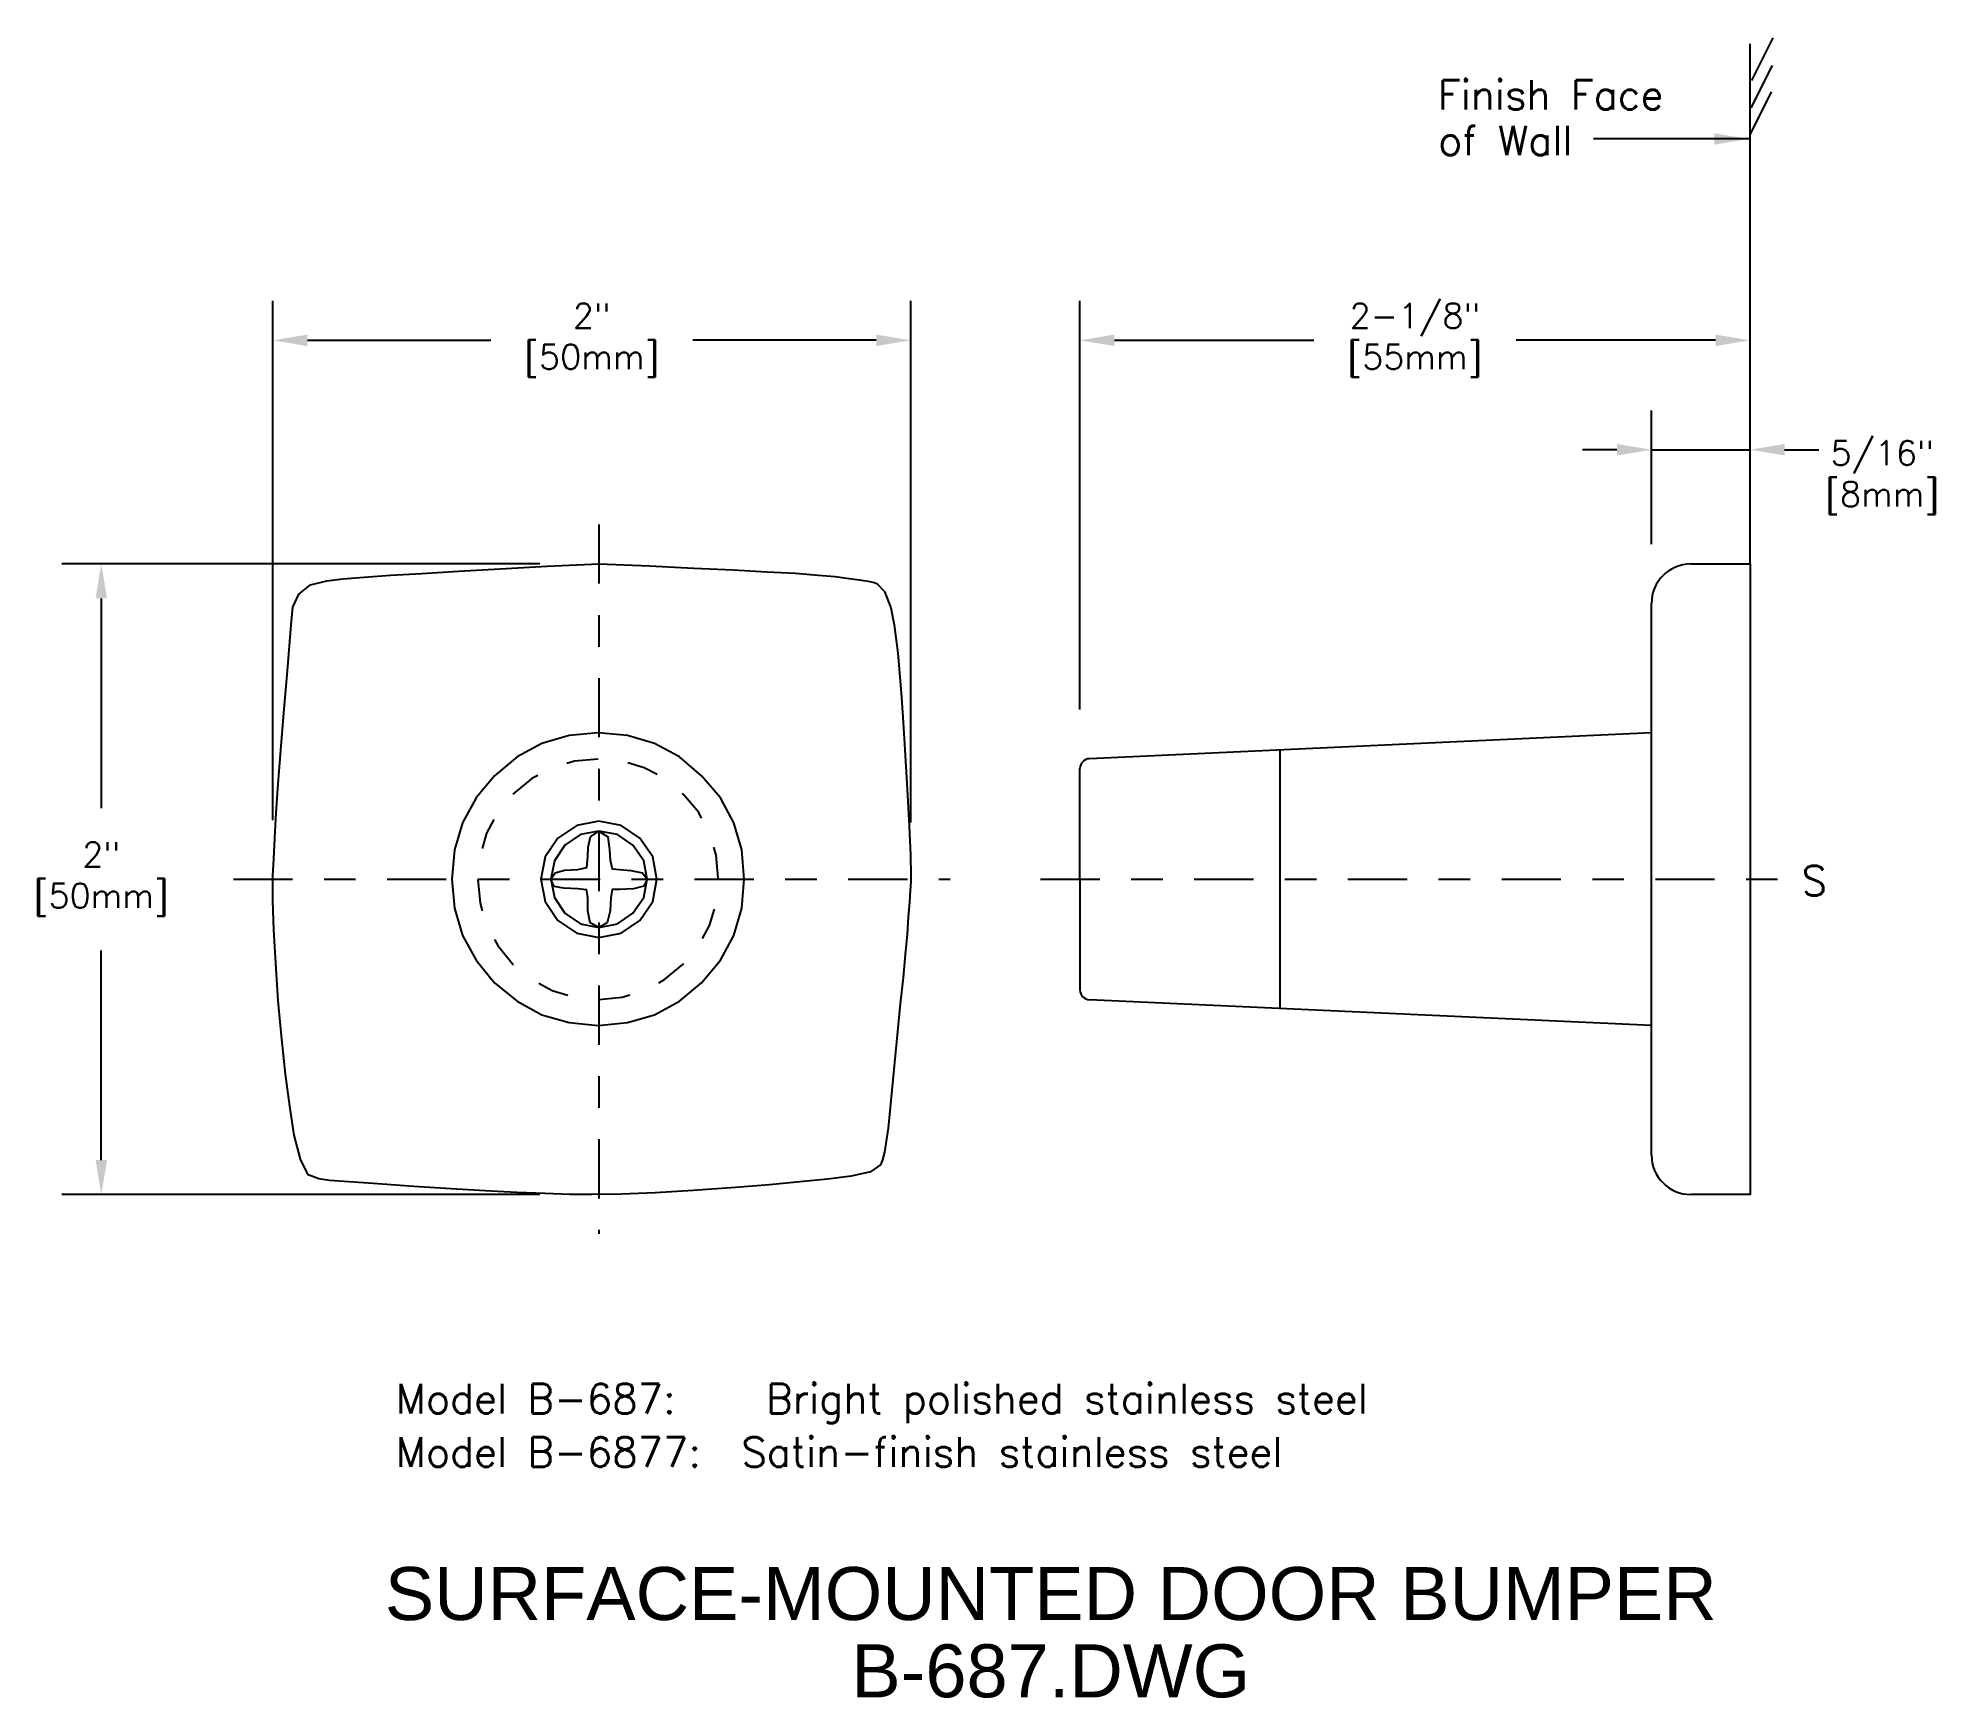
# Model space of a CAD drawing. Extents: x 1.23 to 7.25, y -0.22 to 5.04.
import ezdxf
from ezdxf.enums import TextEntityAlignment as Align

# ---------------------------------------------------------------- set-up
doc = ezdxf.new("R2010")
doc.units = 0
doc.header["$MEASUREMENT"] = 0
doc.header["$PDMODE"] = 35
doc.header["$PDSIZE"] = 0.000315
doc.linetypes.add('CENTER2', pattern=[1.125, 0.75, -0.125, 0.125, -0.125])
doc.linetypes.add('HIDDEN2', pattern=[0.1875, 0.125, -0.0625])
doc.layers.get('0').update_dxf_attribs({"linetype": 'CONTINUOUS'})
doc.layers.get('DEFPOINTS').update_dxf_attribs({"linetype": 'CONTINUOUS'})
for name, color, linetype in [('DETAIL', 4, 'CONTINUOUS'), ('DIM', 1, 'CONTINUOUS'), ('TEXT', 2, 'CONTINUOUS')]:
    doc.layers.add(name, color=color, linetype=linetype)
doc.styles.add('ARIAL_5', font='ARIAL.TTF', dxfattribs={"height": 5})
doc.styles.add('DIM_S_5', font='simplex.shx', dxfattribs={"height": 0.078125})
doc.dimstyles.new('DIM_S_7', dxfattribs={"dimtxt": 0.12, "dimasz": 0.109375, "dimexe": 0.125, "dimexo": 0.1875, "dimgap": 0.09375, "dimtad": 1, "dimtih": 1, "dimtoh": 1, "dimdec": 4, "dimrnd": 0.0625, "dimzin": 0, "dimtxsty": 'DIM_S_5', "dimcen": 0.09375, "dimaunit": 1, "dimazin": 3, "dimtfac": 1, "dimtdec": 4, "dimtofl": 0, "dimtmove": 0, "dimatfit": 3, "dimtolj": 1, "dimtzin": 0})

# ---------------------------------------------------------------- blocks, each defined once
blk = doc.blocks.new('TBLK_TX')
blk = doc.blocks.new('*D8')
at = {"color": 0, "linetype": 'BYBLOCK'}
for p, q in [((1.9741, 2.5619), (1.9741, 4.2087)), ((3.997, 2.554), (3.997, 4.2087)), ((2.0834, 4.0837), (2.6648, 4.0837)), ((3.8876, 4.0837), (3.3062, 4.0837))]:
    blk.add_line(p, q, dxfattribs=at)
for points in [[(2.0834, 4.1019), (2.0834, 4.0654), (1.9741, 4.0837)], [(3.8876, 4.1019), (3.8876, 4.0654), (3.997, 4.0837)]]:
    blk.add_solid(points, dxfattribs=at)
at = {"layer": 'DEFPOINTS', "color": 0, "linetype": 'BYBLOCK'}
for p in [(3.997, 4.0837), (1.9741, 2.3744), (3.997, 2.3665)]:
    blk.add_point(p, dxfattribs=at)
at = {"color": 0, "linetype": 'BYBLOCK', "insert": (2.9855, 4.0837), "char_height": 0.07812, "attachment_point": 5, "style": 'DIM_S_5'}
blk.add_mtext('\\A1;2"\\P[50mm]', dxfattribs=at)
blk = doc.blocks.new('*D9')
at = {"color": 0, "linetype": 'BYBLOCK'}
for p, q in [((2.8205, 3.3744), (1.3049, 3.3744)), ((1.4299, 3.265), (1.4299, 2.6002)), ((1.4299, 1.4838), (1.4299, 2.1486)), ((2.8205, 1.3744), (1.3049, 1.3744))]:
    blk.add_line(p, q, dxfattribs=at)
for points in [[(1.4117, 3.265), (1.4481, 3.265), (1.4299, 3.3744)], [(1.4117, 1.4838), (1.4481, 1.4838), (1.4299, 1.3744)]]:
    blk.add_solid(points, dxfattribs=at)
at = {"layer": 'DEFPOINTS', "color": 0, "linetype": 'BYBLOCK'}
for p in [(3.008, 3.3744), (1.4299, 1.3744), (3.008, 1.3744)]:
    blk.add_point(p, dxfattribs=at)
at = {"color": 0, "linetype": 'BYBLOCK', "insert": (1.4299, 2.3744), "char_height": 0.07812, "attachment_point": 5, "style": 'DIM_S_5'}
blk.add_mtext('\\A1;2"\\P[50mm]', dxfattribs=at)
blk = doc.blocks.new('*D10')
at = {"color": 0, "linetype": 'BYBLOCK'}
for p, q in [((4.5337, 2.9131), (4.5337, 4.2087)), ((6.6587, 3.5619), (6.6587, 4.2087)), ((4.6431, 4.0837), (5.2755, 4.0837)), ((6.5494, 4.0837), (5.9169, 4.0837))]:
    blk.add_line(p, q, dxfattribs=at)
for points in [[(4.6431, 4.1019), (4.6431, 4.0654), (4.5337, 4.0837)], [(6.5494, 4.1019), (6.5494, 4.0654), (6.6587, 4.0837)]]:
    blk.add_solid(points, dxfattribs=at)
at = {"layer": 'DEFPOINTS', "color": 0, "linetype": 'BYBLOCK'}
for p in [(6.6587, 4.0837), (6.6587, 3.3744), (4.5337, 2.7256)]:
    blk.add_point(p, dxfattribs=at)
at = {"color": 0, "linetype": 'BYBLOCK', "insert": (5.5962, 4.0837), "char_height": 0.07812, "attachment_point": 5, "style": 'DIM_S_5'}
blk.add_mtext('\\A1;2-1/8"\\P[55mm]', dxfattribs=at)
blk = doc.blocks.new('*D11')
at = {"color": 0, "linetype": 'BYBLOCK'}
for p, q in [((7.7529, 7.7934), (7.7529, 8.2182)), ((8.0654, 7.9184), (8.0654, 8.2182)), ((7.6435, 8.0932), (7.5341, 8.0932)), ((7.7529, 8.0932), (8.0654, 8.0932)), ((8.1748, 8.0932), (8.2841, 8.0932))]:
    blk.add_line(p, q, dxfattribs=at)
for points in [[(7.6435, 8.1115), (7.6435, 8.075), (7.7529, 8.0932)], [(8.1748, 8.1115), (8.1748, 8.075), (8.0654, 8.0932)]]:
    blk.add_solid(points, dxfattribs=at)
at = {"layer": 'DEFPOINTS', "color": 0, "linetype": 'BYBLOCK'}
for p in [(8.0654, 8.0932), (8.0654, 7.7309), (7.7529, 7.6059)]:
    blk.add_point(p, dxfattribs=at)
at = {"color": 0, "linetype": 'BYBLOCK', "insert": (8.4848, 8.0048), "char_height": 0.07812, "attachment_point": 5, "style": 'DIM_S_5'}
blk.add_mtext('\\A1;5/16"\\P[8mm]', dxfattribs=at)

msp = doc.modelspace()

# ---------------------------------------------------------------- linework, layer by layer
at = {"layer": 'DETAIL', "linetype": 'CONTINUOUS'}
for p, q in [((6.65873, 3.37438), (6.65873, 5.02361)), ((6.34623, 1.49938), (6.34623, 3.24938)), ((6.34623, 2.8383), (4.56355, 2.7568)), ((5.16878, 1.96429), (5.16878, 2.78447)), ((4.53373, 2.37438), (4.53373, 2.72558)), ((4.53373, 2.37438), (4.53373, 2.02318)), ((6.34623, 1.91046), (4.56355, 1.99196))]:
    msp.add_line(p, q, dxfattribs=at)
at = {"layer": 'DETAIL', "linetype": 'CENTER2', "ltscale": 0.25}
for p, q in [((3.00799, 3.49948), (3.00799, 1.24936)), ((1.84906, 2.37438), (4.12196, 2.37438)), ((4.40873, 2.37438), (6.78373, 2.37438))]:
    msp.add_line(p, q, dxfattribs=at)
at = {"layer": 'DETAIL', "linetype": 'CONTINUOUS'}
for points in [[(6.73066, 5.04281), (6.66323, 4.90795)], [(6.72886, 4.9556), (6.66143, 4.82074)], [(6.72616, 4.87199), (6.65873, 4.73713)], [(3.88997, 3.31234), (3.91425, 3.28717), (3.93403, 3.23502), (3.94482, 3.18108), (3.95561, 3.09117), (3.96639, 2.9653), (3.97179, 2.88888), (3.97718, 2.80257), (3.98617, 2.66052), (3.99247, 2.54274), (3.99606, 2.45194), (3.99696, 2.3854), (3.99696, 2.36652), (3.99517, 2.33865), (3.99337, 2.30179), (3.98887, 2.25504), (3.98528, 2.2002), (3.97898, 2.13546), (3.97269, 2.06264), (3.9637, 1.97902), (3.92504, 1.58523), (3.91425, 1.50881), (3.90796, 1.48454), (3.90076, 1.46835), (3.8693, 1.44678), (3.80816, 1.43239), (3.73264, 1.4234), (3.64543, 1.41441), (3.54923, 1.40542), (3.44134, 1.39643), (3.30738, 1.38744), (3.1869, 1.38024), (3.07991, 1.37575), (2.98551, 1.37395), (2.91628, 1.37485), (2.83627, 1.37755), (2.74726, 1.38114), (2.64746, 1.38564), (2.53957, 1.39193), (2.4209, 1.40002), (2.29233, 1.40902), (2.15387, 1.4189), (2.11932, 1.42448), (2.08554, 1.43689), (2.06127, 1.48634), (2.04149, 1.56276), (2.028, 1.65446), (2.01452, 1.75606), (2.00283, 1.86754), (1.99114, 1.98891), (1.98305, 2.10849), (1.97676, 2.21368), (1.97406, 2.30629), (1.97406, 2.3854), (1.97676, 2.43935), (1.98035, 2.50498), (1.98485, 2.585), (1.99114, 2.6767), (1.99923, 2.78369), (2.00912, 2.90237), (2.02081, 3.03543), (2.0325, 3.18108), (2.03699, 3.23772), (2.05677, 3.27908), (2.09363, 3.30785), (2.14488, 3.32044), (2.19613, 3.32673), (2.26356, 3.33212), (2.34717, 3.33842), (2.44697, 3.34381), (2.56295, 3.3519), (2.69511, 3.3591), (2.84346, 3.36719), (3.00799, 3.37438), (3.16802, 3.36809), (3.30918, 3.36089), (3.43415, 3.3555), (3.54024, 3.34921), (3.63104, 3.34471), (3.70297, 3.33932), (3.75781, 3.33482), (3.79467, 3.32943), (3.83333, 3.32403), (3.8621, 3.31954), (3.88098, 3.31594), (3.88997, 3.31234)], [(6.47123, 3.37438), (6.65873, 3.37438), (6.65873, 1.37438), (6.47123, 1.37438)], [(3.00529, 2.8383), (2.91358, 2.83021), (2.82727, 2.80503), (2.74906, 2.76278), (2.67713, 2.70254), (2.61869, 2.63241), (2.57554, 2.55329), (2.55036, 2.46788), (2.54137, 2.37438), (2.55036, 2.28268), (2.57554, 2.19636), (2.61869, 2.11815), (2.67713, 2.04622), (2.74906, 1.98778), (2.82727, 1.94463), (2.91358, 1.91945), (3.00529, 1.91046), (3.09879, 1.91945), (3.1842, 1.94463), (3.26332, 1.98778), (3.33345, 2.04622), (3.39369, 2.11815), (3.43594, 2.19636), (3.46112, 2.28268), (3.46921, 2.37438), (3.46112, 2.46788), (3.43594, 2.55329), (3.39369, 2.63241), (3.33345, 2.70254), (3.26332, 2.76278), (3.1842, 2.80503), (3.09879, 2.83021), (3.00529, 2.8383)], [(3.00799, 2.55869), (2.93786, 2.5452), (2.87762, 2.50475), (2.83716, 2.44541), (2.82368, 2.37438), (2.83716, 2.30425), (2.87762, 2.24402), (2.93786, 2.20356), (3.00799, 2.19007), (3.07901, 2.20356), (3.13835, 2.24402), (3.17881, 2.30425), (3.1923, 2.37438), (3.17881, 2.44541), (3.13835, 2.50475), (3.07901, 2.5452), (3.00799, 2.55869)], [(3.00799, 2.52722), (2.94955, 2.51643), (2.9001, 2.48227), (2.86683, 2.43282), (2.85515, 2.37438), (2.86683, 2.31594), (2.9001, 2.26649), (2.94955, 2.23323), (3.00799, 2.22154), (3.06733, 2.23323), (3.11588, 2.26649), (3.15004, 2.31594), (3.16083, 2.37438), (3.15004, 2.43282), (3.11588, 2.48227), (3.06733, 2.51643), (3.00799, 2.52722)], [(2.97382, 2.47597), (2.98191, 2.50916), (3.00799, 2.52673), (3.03586, 2.50916), (3.04215, 2.46788), (3.044, 2.43462), (3.05026, 2.40717), (3.07382, 2.40495), (3.10958, 2.40225), (3.14644, 2.39506), (3.16083, 2.37438), (3.15004, 2.3528), (3.11767, 2.34381), (3.07362, 2.34201), (3.05026, 2.34217), (3.04575, 2.31639), (3.04354, 2.27458), (3.03406, 2.23592), (3.00799, 2.22154), (2.98076, 2.23571), (2.97291, 2.27381), (2.97291, 2.31594), (2.96843, 2.34105), (2.94146, 2.34441), (2.8965, 2.34561), (2.86593, 2.351), (2.85515, 2.37438), (2.86953, 2.39506), (2.89937, 2.40269), (2.94084, 2.40493), (2.97, 2.41165), (2.97335, 2.44631), (2.97382, 2.47597)]]:
    msp.add_lwpolyline(points, dxfattribs=at)
at = {"layer": 'DETAIL', "linetype": 'HIDDEN2', "ltscale": 0.5, "flags": 128}
msp.add_lwpolyline([(3.00529, 2.75559), (2.93067, 2.74929), (2.85964, 2.72771), (2.79581, 2.69355), (2.73557, 2.6441), (2.68702, 2.58566), (2.65196, 2.52093), (2.63128, 2.4508), (2.62408, 2.37438), (2.63128, 2.29886), (2.65196, 2.22783), (2.68702, 2.164), (2.73557, 2.10466), (2.79581, 2.05611), (2.85964, 2.02105), (2.93067, 2.00037), (3.00529, 1.99317), (3.08171, 2.00037), (3.15184, 2.02105), (3.21657, 2.05611), (3.27501, 2.10466), (3.32446, 2.164), (3.35862, 2.22783), (3.3802, 2.29886), (3.3865, 2.37438), (3.3802, 2.4508), (3.35862, 2.52093), (3.32446, 2.58566), (3.27501, 2.6441), (3.21657, 2.69355), (3.15184, 2.72771), (3.08171, 2.74929), (3.00529, 2.75559)], dxfattribs=at)
at = {"layer": 'DETAIL', "linetype": 'CONTINUOUS'}
for centre, radius, start, end in [((6.47123, 3.24938), 0.125, 90, 180), ((4.56498, 2.72558), 0.03125, 92.617606, 180), ((4.56498, 2.02318), 0.03125, 180, 267.382394), ((6.47123, 1.49938), 0.125, 180, 270)]:
    msp.add_arc(centre, radius, start, end, dxfattribs=at)

# ---------------------------------------------------------------- block references
at = {"layer": 'TEXT', "linetype": 'CONTINUOUS'}
ref = msp.add_blockref('TBLK_TX', (4.44125, 0.02481), dxfattribs=dict(at, xscale=0.0336, yscale=0.0336, zscale=0.0336))
ref.add_attrib('TITLE', 'SURFACE-MOUNTED DOOR BUMPER', dxfattribs={"layer": '0', "height": 0.168, "style": 'ARIAL_5'}).set_placement((4.44125, 0.02481), align=Align.CENTER)
ref.add_attrib('DWG_NAME', 'B-687.DWG', dxfattribs={"layer": '0', "height": 0.168, "style": 'ARIAL_5'}).set_placement((4.44125, -0.22039), align=Align.CENTER)

# ---------------------------------------------------------------- texts
at = {"layer": 'DIM', "linetype": 'CONTINUOUS', "style": 'DIM_S_5'}
for s, p in [('Finish Face', (5.66884, 4.81548)), ('of Wall', (5.67003, 4.67063)), ('S', (6.82225, 2.323)), ('Model B-687:   Bright polished stainless steel', (2.36339, 0.67997)), ('Model B-6877:  Satin-finish stainless steel', (2.36339, 0.51053))]:
    msp.add_text(s, height=0.09375, dxfattribs=at).set_placement(p)

# ---------------------------------------------------------------- dimensions: what is measured, and where the dimension line sits
at = {"layer": 'DIM', "linetype": 'CONTINUOUS'}
for base, p1, p2, text, picture, middle in [((6.65873, 4.08368), (4.53373, 2.72558), (6.65873, 3.37438), '2-1/8"\\P[55mm]', '*D10', (5.59623, 4.08368)), ((3.99696, 4.08368), (1.97406, 2.37438), (3.99696, 2.36652), '2"\\P[50mm]', '*D8', (2.98551, 4.08368))]:
    dim = msp.add_linear_dim(base=base, p1=p1, p2=p2, text=text, dimstyle='DIM_S_7', override={"dimpost": '\\X'}, dxfattribs=at)
    dim.commit()
    dim.dimension.update_dxf_attribs({"geometry": picture, "text_midpoint": middle, "dimtype": 160})
dim = msp.add_linear_dim(base=(6.65873, 3.73668), p1=(6.34623, 3.24938), p2=(6.65873, 3.37438), text='5/16"\\P[8mm]', dimstyle='DIM_S_7', override={"dimpost": '\\X'}, dxfattribs=at)
dim.commit()
dim.dimension.update_dxf_attribs({"geometry": '*D11', "text_midpoint": (7.07818, 3.64827), "dimtype": 160, "insert": (-1.40665, -4.35656)})
dim = msp.add_linear_dim(base=(1.4299, 1.37438), p1=(3.00799, 3.37438), p2=(3.00799, 1.37438), angle=90, text='2"\\P[50mm]', dimstyle='DIM_S_7', override={"dimpost": '\\X'}, dxfattribs=at)
dim.commit()
dim.dimension.update_dxf_attribs({"geometry": '*D9', "text_midpoint": (1.4299, 2.37438), "dimtype": 160})

# ---------------------------------------------------------------- leaders
msp.add_leader([(6.65455, 4.72241), (6.16229, 4.72241)], dimstyle='DIM_S_7', dxfattribs=at)

doc.saveas('drawing.dxf')
